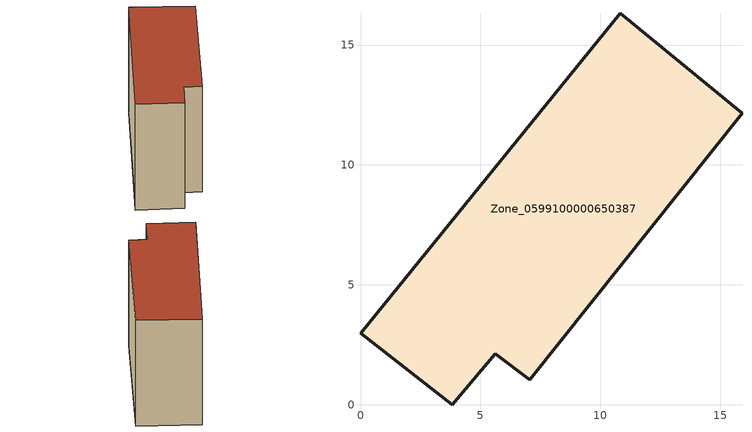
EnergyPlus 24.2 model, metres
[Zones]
Zone_0599100000650387
 floor ground (C_G): 5.61,2.14 3.83,0 0,2.98 10.83,16.33 15.91,12.17 7.06,1.05 z0
 wall outside (C_F): 10.83,16.33 0,2.98 3.83,0 5.61,2.14 7.06,1.05 15.91,12.17 10.83,16.33 z0:12.52
 roof outside (C_R): 7.06,1.05 15.91,12.17 10.83,16.33 0,2.98 3.83,0 5.61,2.14 z12.52
[BUILDING]
Pand.0599100000650387: North Axis=0; Terrain=City; Loads Convergence Tolerance Value=0.04; Temperature Convergence Tolerance Value=0.4; Solar Distribution=FullExterior; Maximum Number of Warmup Days=25; Minimum Number of Warmup Days=1
[Site:Location]
Rotterdam.The.Hague.AP_ZH_NLD Design_Conditions: Latitude=51.96; Longitude=4.45; Time Zone=1; Elevation=-4.5
[SITE:GROUNDTEMPERATURE:BUILDINGSURFACE]
18, 18, 18, 18, 18, 18, 18, 18, 18, 18, 18, 18
[MATERIAL] Thermal Absorptance=0.9; Solar Absorptance=0.7; Visible Absorptance=0.7
Name | Roughness | Thickness | Conductivity | Density | Specific Heat
G.TI.1946 | MediumSmooth | 0.15 | 1 | 540 | 1210
F.TI.1946 | Rough | 0.3 | 0.857143 | 1920 | 840
R.TI.1946 | MediumRough | 0.2 | 0.1 | 1500 | 1000
[CONSTRUCTION]
C_G: G.TI.1946
C_F: F.TI.1946
C_R: R.TI.1946
[ZONE]
Zone_0599100000650387: Type=1; Multiplier=1; Ceiling Height=Autocalculate; Volume=Autocalculate; Floor Area=autocalculate; Part of Total Floor Area=Yes
[ZONEINFILTRATION:DESIGNFLOWRATE]
Infil_Zone_0599100000650387: Zone or ZoneList or Space or SpaceList=Zone_0599100000650387; Schedule=AlwaysOn; Design Flow Rate Calculation Method=Flow/Area; Flow Rate per Floor Area=0.003; Constant Term Coefficient=1; Temperature Term Coefficient=0; Velocity Term Coefficient=0; Velocity Squared Term Coefficient=0
[HVACTEMPLATE:ZONE:IDEALLOADSAIRSYSTEM]
Zone_0599100000650387: Maximum Heating Supply Air Temperature=50; Minimum Cooling Supply Air Temperature=13; Maximum Heating Supply Air Humidity Ratio=0.0156; Minimum Cooling Supply Air Humidity Ratio=0.0077; Heating Limit=NoLimit; Cooling Limit=NoLimit; Dehumidification Control Type=ConstantSensibleHeatRatio; Cooling Sensible Heat Ratio=0.7; Dehumidification Setpoint=60; Humidification Control Type=None; Humidification Setpoint=30; Outdoor Air Method=None; Outdoor Air Flow Rate per Person=0.00944; Outdoor Air Flow Rate per Zone Floor Area=0; Outdoor Air Flow Rate per Zone=0; Demand Controlled Ventilation Type=None; Outdoor Air Economizer Type=NoEconomizer; Heat Recovery Type=None; Sensible Heat Recovery Effectiveness=0.7; Latent Heat Recovery Effectiveness=0.65
[ZONECONTROL:THERMOSTAT]
ThermostatControl_Zone_0599100000650387: Zone or ZoneList=Zone_0599100000650387; Control Type Schedule=DualSetpointControlType; Control 1=Thermostat_Zone_0599100000650387; Temperature Difference Between Cutout And Setpoint=0
[THERMOSTATSETPOINT:DUALSETPOINT]
Thermostat_Zone_0599100000650387: Heating Setpoint Temperature Schedule=HeatingSetpoint_Zone_0599100000650387; Cooling Setpoint Temperature Schedule=CoolingSetpoint_Zone_0599100000650387
[SCHEDULE:COMPACT]
HeatingSetpoint_Zone_0599100000650387: Through: 12/31, For: AllDays, Until: 24:00, 21
CoolingSetpoint_Zone_0599100000650387: Through: 12/31, For: AllDays, Until: 24:00, 24
DualSetpointControlType: Through: 12/31, For: AllDays, Until: 24:00, 4
AlwaysOn: Through: 12/31, For: AllDays, Until: 24:00, 1
